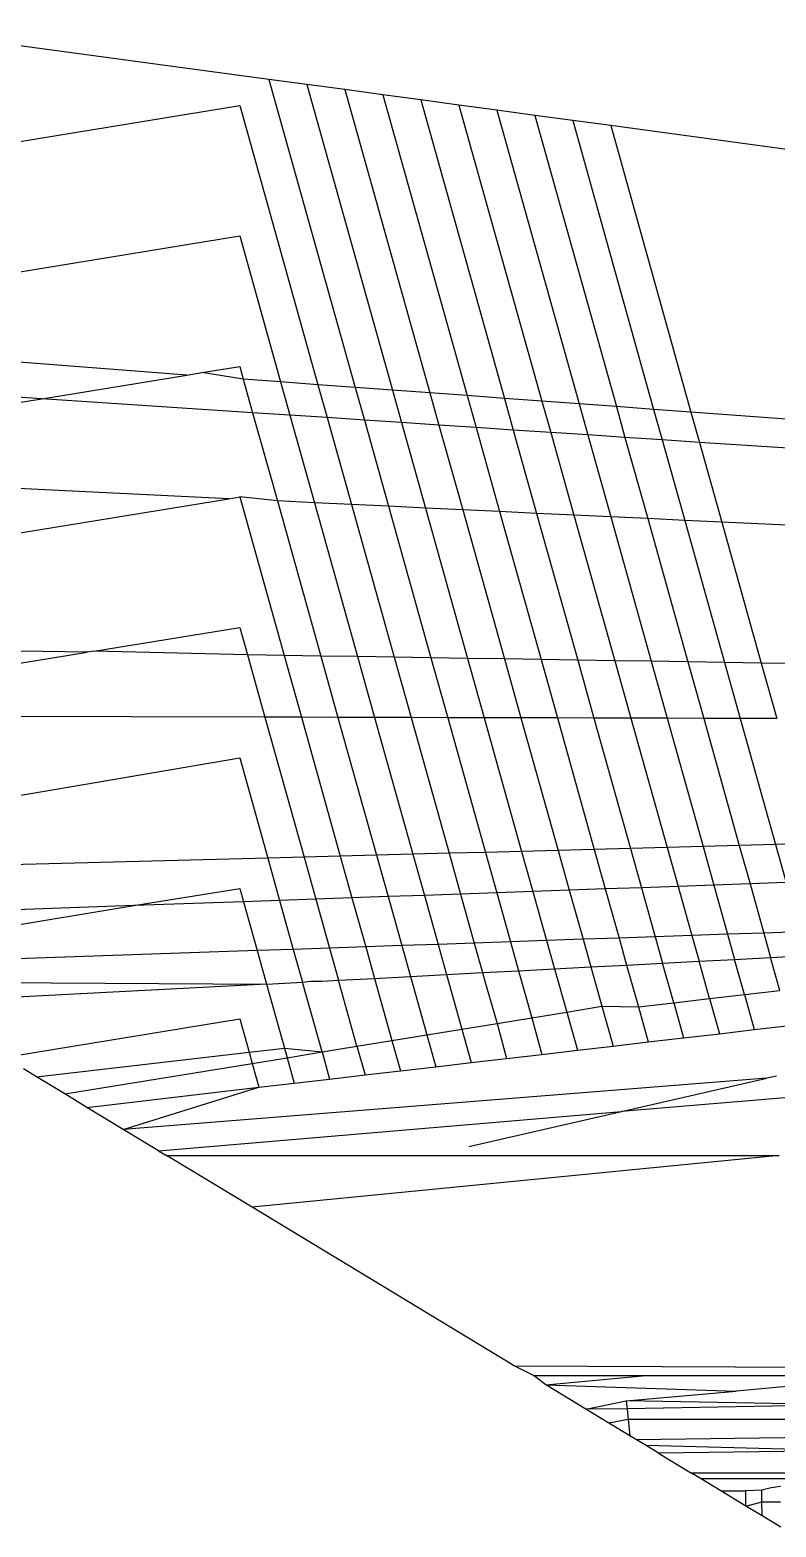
# Model space of a CAD drawing. Extents: x -24961 to 905641, y -154323 to 635957.
# Drawn here: x 396207.46 to 396211.04, y -143377.97 to -143370.78 of the extents above; entities that cross this region are included whole.
import ezdxf

# ---------------------------------------------------------------- set-up
doc = ezdxf.new("R2010")
doc.units = 0
doc.header["$LTSCALE"] = 1000
doc.header["$MEASUREMENT"] = 0

msp = doc.modelspace()

# ---------------------------------------------------------------- linework, layer by layer
for p, q in [((396208.6027, -143371.0163), (396206.8468, -143370.7789)), ((396208.6027, -143371.0163), (396209.0169, -143372.4951)), ((396208.785, -143371.0409), (396208.6027, -143371.0163)), ((396208.785, -143371.0409), (396209.1961, -143372.5083)), ((396208.9674, -143371.0656), (396208.785, -143371.0409)), ((396208.9674, -143371.0656), (396209.3756, -143372.5215)), ((396209.1498, -143371.0903), (396208.9674, -143371.0656)), ((396204.4333, -143371.7993), (396208.4623, -143371.1415)), ((396208.4623, -143371.1415), (396208.8378, -143372.482)), ((396209.1498, -143371.0903), (396209.5543, -143372.5346)), ((396209.3321, -143371.1149), (396209.1498, -143371.0903)), ((396209.3321, -143371.1149), (396209.7335, -143372.5477)), ((396209.5145, -143371.1396), (396209.3321, -143371.1149)), ((396209.5145, -143371.1396), (396209.9134, -143372.561)), ((396209.6969, -143371.1642), (396209.5145, -143371.1396)), ((396209.6969, -143371.1642), (396210.0918, -143372.5741)), ((396209.8792, -143371.1889), (396209.6969, -143371.1642)), ((396209.8792, -143371.1889), (396210.2709, -143372.5872)), ((396210.0616, -143371.2135), (396209.8792, -143371.1889)), ((396210.0616, -143371.2135), (396210.45, -143372.6004)), ((396210.2439, -143371.2382), (396210.0616, -143371.2135)), ((396210.2439, -143371.2382), (396210.6292, -143372.6135)), ((396213.0127, -143371.6126), (396210.2439, -143371.2382)), ((396205.6064, -143372.2342), (396208.4623, -143371.7679)), ((396208.4623, -143371.7679), (396208.6586, -143372.4688)), ((396208.2083, -143372.4358), (396205.6064, -143372.2342)), ((396207.5128, -143372.5493), (396204.7851, -143372.3683)), ((396207.5128, -143372.5493), (396208.2083, -143372.4358)), ((396208.2083, -143372.4358), (396208.2809, -143372.4239)), ((396208.2809, -143372.4239), (396208.4623, -143372.3943)), ((396208.4795, -143372.4557), (396208.2809, -143372.4239)), ((396208.4623, -143372.3943), (396208.4795, -143372.4557)), ((396208.4795, -143372.4557), (396208.5245, -143372.6165)), ((396208.6586, -143372.4688), (396208.4795, -143372.4557)), ((396208.6586, -143372.4688), (396208.7033, -143372.6283)), ((396208.8378, -143372.482), (396208.6586, -143372.4688)), ((396208.8378, -143372.482), (396208.8821, -143372.6402)), ((396209.0169, -143372.4951), (396208.8378, -143372.482)), ((396209.0169, -143372.4951), (396209.0609, -143372.6521)), ((396209.1961, -143372.5083), (396209.0169, -143372.4951)), ((396209.1961, -143372.5083), (396209.2397, -143372.6639)), ((396209.3756, -143372.5215), (396209.1961, -143372.5083)), ((396209.3756, -143372.5215), (396209.4189, -143372.6758)), ((396209.5543, -143372.5346), (396209.3756, -143372.5215)), ((396205.4402, -143372.8877), (396207.5128, -143372.5493)), ((396208.5245, -143372.6165), (396207.5128, -143372.5493)), ((396209.5543, -143372.5346), (396209.5972, -143372.6877)), ((396209.7335, -143372.5477), (396209.5543, -143372.5346)), ((396209.7335, -143372.5477), (396209.776, -143372.6995)), ((396209.9134, -143372.561), (396209.7335, -143372.5477)), ((396209.9134, -143372.561), (396209.9557, -143372.7115)), ((396210.0918, -143372.5741), (396209.9134, -143372.561)), ((396210.0918, -143372.5741), (396210.1336, -143372.7233)), ((396210.2709, -143372.5872), (396210.0918, -143372.5741)), ((396210.2709, -143372.5872), (396210.3123, -143372.7351)), ((396210.45, -143372.6004), (396210.2709, -143372.5872)), ((396208.5245, -143372.6165), (396208.6433, -143373.0403)), ((396208.7033, -143372.6283), (396208.5245, -143372.6165)), ((396208.7033, -143372.6283), (396208.8211, -143373.0488)), ((396208.8821, -143372.6402), (396208.7033, -143372.6283)), ((396208.8821, -143372.6402), (396208.9989, -143373.0573)), ((396209.0609, -143372.6521), (396208.8821, -143372.6402)), ((396209.0609, -143372.6521), (396209.1767, -143373.0657)), ((396209.2397, -143372.6639), (396209.0609, -143372.6521)), ((396209.2397, -143372.6639), (396209.3546, -143373.0742)), ((396209.4189, -143372.6758), (396209.2397, -143372.6639)), ((396210.45, -143372.6004), (396210.4911, -143372.747)), ((396210.6292, -143372.6135), (396210.45, -143372.6004)), ((396210.6292, -143372.6135), (396210.6699, -143372.7589)), ((396213.0127, -143372.7885), (396210.6292, -143372.6135)), ((396209.4189, -143372.6758), (396209.533, -143373.0827)), ((396209.5972, -143372.6877), (396209.4189, -143372.6758)), ((396209.5972, -143372.6877), (396209.7102, -143373.0912)), ((396209.776, -143372.6995), (396209.5972, -143372.6877)), ((396209.776, -143372.6995), (396209.8881, -143373.0996)), ((396209.9557, -143372.7115), (396209.776, -143372.6995)), ((396209.9557, -143372.7115), (396210.067, -143373.1082)), ((396210.1336, -143372.7233), (396209.9557, -143372.7115)), ((396210.1336, -143372.7233), (396210.2437, -143373.1166)), ((396210.3123, -143372.7351), (396210.1336, -143372.7233)), ((396210.3123, -143372.7351), (396210.4216, -143373.1251)), ((396210.4911, -143372.747), (396210.3123, -143372.7351)), ((396210.4911, -143372.747), (396210.5994, -143373.1335)), ((396210.6699, -143372.7589), (396210.4911, -143372.747)), ((396210.6699, -143372.7589), (396210.7772, -143373.142)), ((396213.0127, -143372.9143), (396210.6699, -143372.7589)), ((396208.4101, -143373.0292), (396205.4402, -143372.8877)), ((396208.4101, -143373.0292), (396208.4623, -143373.0207)), ((396208.4623, -143373.0207), (396208.6755, -143373.7817)), ((396208.6433, -143373.0403), (396208.4623, -143373.0207)), ((396204.4333, -143373.6785), (396208.4101, -143373.0292)), ((396208.6433, -143373.0403), (396208.8517, -143373.7845)), ((396208.8211, -143373.0488), (396208.6433, -143373.0403)), ((396208.8211, -143373.0488), (396209.0279, -143373.7873)), ((396208.9989, -143373.0573), (396208.8211, -143373.0488)), ((396208.9989, -143373.0573), (396209.2042, -143373.7901)), ((396209.1767, -143373.0657), (396208.9989, -143373.0573)), ((396209.1767, -143373.0657), (396209.3804, -143373.7929)), ((396209.3546, -143373.0742), (396209.1767, -143373.0657)), ((396209.3546, -143373.0742), (396209.5567, -143373.7957)), ((396209.533, -143373.0827), (396209.3546, -143373.0742)), ((396209.533, -143373.0827), (396209.7337, -143373.7986)), ((396209.7102, -143373.0912), (396209.533, -143373.0827)), ((396209.7102, -143373.0912), (396209.9092, -143373.8014)), ((396209.8881, -143373.0996), (396209.7102, -143373.0912)), ((396209.8881, -143373.0996), (396210.0854, -143373.8042)), ((396210.067, -143373.1082), (396209.8881, -143373.0996)), ((396210.067, -143373.1082), (396210.2632, -143373.807)), ((396210.2437, -143373.1166), (396210.067, -143373.1082)), ((396210.2437, -143373.1166), (396210.4379, -143373.8098)), ((396210.4216, -143373.1251), (396210.2437, -143373.1166)), ((396210.4216, -143373.1251), (396210.6141, -143373.8126)), ((396210.5994, -143373.1335), (396210.4216, -143373.1251)), ((396210.5994, -143373.1335), (396210.7904, -143373.8154)), ((396210.7772, -143373.142), (396210.5994, -143373.1335)), ((396210.7772, -143373.142), (396210.9666, -143373.8182)), ((396213.0127, -143373.2485), (396210.7772, -143373.142)), ((396207.7618, -143373.7615), (396208.4623, -143373.6471)), ((396208.4623, -143373.6471), (396208.4992, -143373.7789)), ((396207.7301, -143373.7667), (396204.4333, -143373.7141)), ((396205.8631, -143374.0715), (396207.7301, -143373.7667)), ((396207.7618, -143373.7615), (396207.7301, -143373.7667)), ((396208.4992, -143373.7789), (396207.7618, -143373.7615)), ((396208.4992, -143373.7789), (396208.5831, -143374.0784)), ((396208.6755, -143373.7817), (396208.4992, -143373.7789)), ((396208.6755, -143373.7817), (396208.7587, -143374.0788)), ((396208.8517, -143373.7845), (396208.6755, -143373.7817)), ((396208.8517, -143373.7845), (396208.9343, -143374.0793)), ((396209.0279, -143373.7873), (396208.8517, -143373.7845)), ((396209.0279, -143373.7873), (396209.1099, -143374.0797)), ((396209.2042, -143373.7901), (396209.0279, -143373.7873)), ((396209.2042, -143373.7901), (396209.2854, -143374.0802)), ((396209.3804, -143373.7929), (396209.2042, -143373.7901)), ((396209.3804, -143373.7929), (396209.461, -143374.0806)), ((396209.5567, -143373.7957), (396209.3804, -143373.7929)), ((396209.5567, -143373.7957), (396209.6366, -143374.0811)), ((396209.7337, -143373.7986), (396209.5567, -143373.7957)), ((396209.7337, -143373.7986), (396209.813, -143374.0815)), ((396209.9092, -143373.8014), (396209.7337, -143373.7986)), ((396209.9092, -143373.8014), (396209.9878, -143374.082)), ((396210.0854, -143373.8042), (396209.9092, -143373.8014)), ((396210.0854, -143373.8042), (396210.1633, -143374.0824)), ((396210.2632, -143373.807), (396210.0854, -143373.8042)), ((396210.2632, -143373.807), (396210.3406, -143374.0829)), ((396210.4379, -143373.8098), (396210.2632, -143373.807)), ((396210.4379, -143373.8098), (396210.5145, -143374.0833)), ((396210.6141, -143373.8126), (396210.4379, -143373.8098)), ((396210.6141, -143373.8126), (396210.6901, -143374.0838)), ((396210.7904, -143373.8154), (396210.6141, -143373.8126)), ((396210.7904, -143373.8154), (396210.8657, -143374.0842)), ((396210.9666, -143373.8182), (396210.7904, -143373.8154)), ((396210.9666, -143373.8182), (396211.0413, -143374.0846)), ((396213.0127, -143373.8508), (396210.9666, -143373.8182)), ((396208.5831, -143374.0784), (396205.8631, -143374.0715)), ((396208.5831, -143374.0784), (396208.7713, -143374.7501)), ((396208.7587, -143374.0788), (396208.5831, -143374.0784)), ((396208.7587, -143374.0788), (396208.9454, -143374.7455)), ((396208.9343, -143374.0793), (396208.7587, -143374.0788)), ((396208.9343, -143374.0793), (396209.1196, -143374.7409)), ((396209.1099, -143374.0797), (396208.9343, -143374.0793)), ((396209.1099, -143374.0797), (396209.2938, -143374.7363)), ((396209.2854, -143374.0802), (396209.1099, -143374.0797)), ((396209.2854, -143374.0802), (396209.4679, -143374.7317)), ((396209.461, -143374.0806), (396209.2854, -143374.0802)), ((396209.461, -143374.0806), (396209.6421, -143374.7271)), ((396209.6366, -143374.0811), (396209.461, -143374.0806)), ((396209.6366, -143374.0811), (396209.8162, -143374.7224)), ((396209.813, -143374.0815), (396209.6366, -143374.0811)), ((396209.813, -143374.0815), (396209.9914, -143374.7178)), ((396209.9878, -143374.082), (396209.813, -143374.0815)), ((396209.9878, -143374.082), (396210.1646, -143374.7132)), ((396210.1633, -143374.0824), (396209.9878, -143374.082)), ((396210.1633, -143374.0824), (396210.3387, -143374.7086)), ((396210.3406, -143374.0829), (396210.1633, -143374.0824)), ((396210.3406, -143374.0829), (396210.5149, -143374.7039)), ((396210.5145, -143374.0833), (396210.3406, -143374.0829)), ((396210.5145, -143374.0833), (396210.6871, -143374.6994)), ((396210.6901, -143374.0838), (396210.5145, -143374.0833)), ((396210.6901, -143374.0838), (396210.8612, -143374.6947)), ((396210.8657, -143374.0842), (396210.6901, -143374.0838)), ((396210.8657, -143374.0842), (396211.0354, -143374.6901)), ((396211.0413, -143374.0846), (396210.8657, -143374.0842)), ((396205.0847, -143374.8478), (396208.4623, -143374.2735)), ((396208.4623, -143374.2735), (396208.5971, -143374.7547)), ((396208.7713, -143374.7501), (396208.5971, -143374.7547)), ((396208.9454, -143374.7455), (396208.7713, -143374.7501)), ((396208.7713, -143374.7501), (396208.8278, -143374.952)), ((396209.1196, -143374.7409), (396208.9454, -143374.7455)), ((396208.9454, -143374.7455), (396209.0016, -143374.9459)), ((396209.2938, -143374.7363), (396209.1196, -143374.7409)), ((396209.1196, -143374.7409), (396209.1753, -143374.9397)), ((396209.4679, -143374.7317), (396209.2938, -143374.7363)), ((396209.2938, -143374.7363), (396209.349, -143374.9336)), ((396209.6421, -143374.7271), (396209.4679, -143374.7317)), ((396209.4679, -143374.7317), (396209.5228, -143374.9274)), ((396209.8162, -143374.7224), (396209.6421, -143374.7271)), ((396209.6421, -143374.7271), (396209.6965, -143374.9213)), ((396209.9914, -143374.7178), (396209.8162, -143374.7224)), ((396209.8162, -143374.7224), (396209.8702, -143374.9151)), ((396210.1646, -143374.7132), (396209.9914, -143374.7178)), ((396209.9914, -143374.7178), (396210.045, -143374.909)), ((396210.3387, -143374.7086), (396210.1646, -143374.7132)), ((396210.1646, -143374.7132), (396210.2177, -143374.9029)), ((396210.5149, -143374.7039), (396210.3387, -143374.7086)), ((396210.3387, -143374.7086), (396210.3914, -143374.8967)), ((396210.6871, -143374.6994), (396210.5149, -143374.7039)), ((396210.5149, -143374.7039), (396210.5673, -143374.8905)), ((396210.8612, -143374.6947), (396210.6871, -143374.6994)), ((396210.6871, -143374.6994), (396210.7389, -143374.8844)), ((396211.0354, -143374.6901), (396210.8612, -143374.6947)), ((396210.8612, -143374.6947), (396210.9126, -143374.8783)), ((396211.2096, -143374.6855), (396211.0354, -143374.6901)), ((396211.0354, -143374.6901), (396211.0864, -143374.8721)), ((396208.5971, -143374.7547), (396205.0847, -143374.8478)), ((396208.5971, -143374.7547), (396208.6541, -143374.9582)), ((396210.3914, -143374.8967), (396210.2177, -143374.9029)), ((396210.5673, -143374.8905), (396210.3914, -143374.8967)), ((396210.3914, -143374.8967), (396210.4575, -143375.1327)), ((396210.7389, -143374.8844), (396210.5673, -143374.8905)), ((396210.5673, -143374.8905), (396210.6335, -143375.1266)), ((396210.9126, -143374.8783), (396210.7389, -143374.8844)), ((396210.7389, -143374.8844), (396210.8051, -143375.1206)), ((396211.0864, -143374.8721), (396210.9126, -143374.8783)), ((396210.9126, -143374.8783), (396210.9788, -143375.1146)), ((396207.9535, -143374.983), (396208.4623, -143374.8999)), ((396208.4803, -143374.9643), (396207.9535, -143374.983)), ((396208.4623, -143374.8999), (396208.4803, -143374.9643)), ((396208.6541, -143374.9582), (396208.4803, -143374.9643)), ((396208.4803, -143374.9643), (396208.546, -143375.1989)), ((396208.8278, -143374.952), (396208.6541, -143374.9582)), ((396208.6541, -143374.9582), (396208.7198, -143375.1928)), ((396209.0016, -143374.9459), (396208.8278, -143374.952)), ((396208.8278, -143374.952), (396208.8936, -143375.1868)), ((396209.1753, -143374.9397), (396209.0016, -143374.9459)), ((396209.0016, -143374.9459), (396209.0674, -143375.1808)), ((396209.349, -143374.9336), (396209.1753, -143374.9397)), ((396209.1753, -143374.9397), (396209.2411, -143375.1748)), ((396209.5228, -143374.9274), (396209.349, -143374.9336)), ((396209.349, -143374.9336), (396209.4149, -143375.1688)), ((396209.6965, -143374.9213), (396209.5228, -143374.9274)), ((396209.5228, -143374.9274), (396209.5887, -143375.1628)), ((396209.8702, -143374.9151), (396209.6965, -143374.9213)), ((396209.6965, -143374.9213), (396209.7624, -143375.1567)), ((396210.045, -143374.909), (396209.8702, -143374.9151)), ((396209.8702, -143374.9151), (396209.9362, -143375.1507)), ((396210.2177, -143374.9029), (396210.045, -143374.909)), ((396210.045, -143374.909), (396210.1111, -143375.1447)), ((396210.2177, -143374.9029), (396210.2838, -143375.1387)), ((396207.9535, -143374.983), (396205.6215, -143375.0655)), ((396206.1548, -143375.2817), (396207.9535, -143374.983)), ((396211.1526, -143375.1086), (396210.9788, -143375.1146)), ((396209.0674, -143375.1808), (396208.8936, -143375.1868)), ((396209.2411, -143375.1748), (396209.0674, -143375.1808)), ((396209.0674, -143375.1808), (396209.1097, -143375.332)), ((396209.4149, -143375.1688), (396209.2411, -143375.1748)), ((396209.2411, -143375.1748), (396209.2826, -143375.3229)), ((396209.5887, -143375.1628), (396209.4149, -143375.1688)), ((396209.4149, -143375.1688), (396209.4555, -143375.3138)), ((396209.7624, -143375.1567), (396209.5887, -143375.1628)), ((396209.5887, -143375.1628), (396209.6284, -143375.3047)), ((396209.9362, -143375.1507), (396209.7624, -143375.1567)), ((396209.7624, -143375.1567), (396209.8013, -143375.2956)), ((396210.1111, -143375.1447), (396209.9362, -143375.1507)), ((396209.9362, -143375.1507), (396209.9743, -143375.2865)), ((396210.2838, -143375.1387), (396210.1111, -143375.1447)), ((396210.1111, -143375.1447), (396210.1483, -143375.2773)), ((396210.4575, -143375.1327), (396210.2838, -143375.1387)), ((396210.2838, -143375.1387), (396210.3201, -143375.2683)), ((396210.6335, -143375.1266), (396210.4575, -143375.1327)), ((396210.4575, -143375.1327), (396210.493, -143375.2592)), ((396210.8051, -143375.1206), (396210.6335, -143375.1266)), ((396210.6335, -143375.1266), (396210.6682, -143375.25)), ((396210.9788, -143375.1146), (396210.8051, -143375.1206)), ((396210.8051, -143375.1206), (396210.8388, -143375.241)), ((396210.9788, -143375.1146), (396211.0117, -143375.2319)), ((396208.546, -143375.1989), (396206.1548, -143375.2817)), ((396208.7198, -143375.1928), (396208.546, -143375.1989)), ((396208.546, -143375.1989), (396208.591, -143375.3593)), ((396208.8936, -143375.1868), (396208.7198, -143375.1928)), ((396208.7198, -143375.1928), (396208.7639, -143375.3502)), ((396208.8936, -143375.1868), (396208.9368, -143375.3411)), ((396210.493, -143375.2592), (396210.6682, -143375.25)), ((396210.6682, -143375.25), (396210.8388, -143375.241)), ((396210.7186, -143375.4295), (396210.6682, -143375.25)), ((396210.8388, -143375.241), (396211.0117, -143375.2319)), ((396210.8861, -143375.41), (396210.8388, -143375.241)), ((396211.0117, -143375.2319), (396211.1846, -143375.2228)), ((396211.0561, -143375.3903), (396211.0117, -143375.2319)), ((396209.1097, -143375.332), (396209.2826, -143375.3229)), ((396209.2826, -143375.3229), (396209.4555, -143375.3138)), ((396209.2826, -143375.3229), (396209.3611, -143375.6032)), ((396209.4555, -143375.3138), (396209.6284, -143375.3047)), ((396209.4555, -143375.3138), (396209.5289, -143375.5759)), ((396209.6284, -143375.3047), (396209.8013, -143375.2956)), ((396209.6284, -143375.3047), (396209.6398, -143375.3453)), ((396209.8013, -143375.2956), (396209.9743, -143375.2865)), ((396209.8013, -143375.2956), (396209.8645, -143375.5211)), ((396209.9743, -143375.2865), (396210.1483, -143375.2773)), ((396209.9743, -143375.2865), (396210.0323, -143375.4937)), ((396210.1483, -143375.2773), (396210.3201, -143375.2683)), ((396210.1483, -143375.2773), (396210.2013, -143375.4661)), ((396210.3201, -143375.2683), (396210.493, -143375.2592)), ((396210.3201, -143375.2683), (396210.3764, -143375.4693)), ((396210.5463, -143375.4495), (396210.493, -143375.2592)), ((396206.3117, -143375.3453), (396208.591, -143375.3593)), ((396208.591, -143375.3593), (396206.6044, -143375.4639)), ((396208.591, -143375.3593), (396208.7639, -143375.3502)), ((396208.591, -143375.3593), (396208.6771, -143375.6669)), ((396208.7639, -143375.3502), (396208.8022, -143375.3453)), ((396208.8578, -143375.6854), (396208.7639, -143375.3502)), ((396208.8022, -143375.3453), (396208.8583, -143375.3453)), ((396208.8583, -143375.3453), (396208.9368, -143375.3411)), ((396208.9368, -143375.3411), (396209.1097, -143375.332)), ((396209.0256, -143375.658), (396208.9368, -143375.3411)), ((396209.1097, -143375.332), (396209.1934, -143375.6306)), ((396209.6398, -143375.3453), (396209.6992, -143375.5481)), ((396210.8861, -143375.41), (396211.0561, -143375.3903)), ((396210.0323, -143375.4937), (396210.2013, -143375.4661)), ((396210.2013, -143375.4661), (396210.2548, -143375.6572)), ((396210.2013, -143375.4661), (396210.3764, -143375.4693)), ((396210.3764, -143375.4693), (396210.5463, -143375.4495)), ((396210.3764, -143375.4693), (396210.4235, -143375.6375)), ((396210.5463, -143375.4495), (396210.7186, -143375.4295)), ((396210.5463, -143375.4495), (396210.5934, -143375.6177)), ((396210.7186, -143375.4295), (396210.8861, -143375.41)), ((396210.7186, -143375.4295), (396210.7657, -143375.5976)), ((396210.8861, -143375.41), (396210.9332, -143375.5781)), ((396207.235, -143375.7267), (396208.4623, -143375.5263)), ((396208.4623, -143375.5263), (396208.5072, -143375.6867)), ((396209.6992, -143375.5481), (396209.8645, -143375.5211)), ((396209.8645, -143375.5211), (396210.0323, -143375.4937)), ((396209.8645, -143375.5211), (396209.9137, -143375.6969)), ((396210.0323, -143375.4937), (396210.0837, -143375.6771)), ((396209.1934, -143375.6306), (396209.3611, -143375.6032)), ((396209.3611, -143375.6032), (396209.5289, -143375.5759)), ((396209.3611, -143375.6032), (396209.404, -143375.7563)), ((396209.5289, -143375.5759), (396209.6992, -143375.5481)), ((396209.5289, -143375.5759), (396209.5739, -143375.7365)), ((396209.6992, -143375.5481), (396209.7438, -143375.7167)), ((396210.5934, -143375.6177), (396210.7657, -143375.5976)), ((396210.7657, -143375.5976), (396210.9332, -143375.5781)), ((396210.9332, -143375.5781), (396211.1031, -143375.5583)), ((396207.487, -143375.8053), (396208.5072, -143375.6867)), ((396208.5072, -143375.6867), (396208.6771, -143375.6669)), ((396208.5072, -143375.6867), (396208.5222, -143375.7402)), ((396208.6771, -143375.6669), (396208.69, -143375.7128)), ((396208.6771, -143375.6669), (396208.8578, -143375.6854)), ((396208.69, -143375.7128), (396208.8578, -143375.6854)), ((396208.8578, -143375.6854), (396209.0256, -143375.658)), ((396208.8578, -143375.6854), (396208.8943, -143375.8157)), ((396209.0256, -143375.658), (396209.1934, -143375.6306)), ((396209.0256, -143375.658), (396209.0642, -143375.7959)), ((396209.1934, -143375.6306), (396209.2341, -143375.7761)), ((396209.9137, -143375.6969), (396210.0837, -143375.6771)), ((396210.0837, -143375.6771), (396210.2548, -143375.6572)), ((396210.2548, -143375.6572), (396210.4235, -143375.6375)), ((396210.4235, -143375.6375), (396210.5934, -143375.6177)), ((396207.6223, -143375.8872), (396208.5222, -143375.7402)), ((396208.5222, -143375.7402), (396208.69, -143375.7128)), ((396208.5222, -143375.7402), (396208.5544, -143375.8552)), ((396208.69, -143375.7128), (396208.7244, -143375.8354)), ((396209.2341, -143375.7761), (396209.404, -143375.7563)), ((396209.404, -143375.7563), (396209.5739, -143375.7365)), ((396209.5739, -143375.7365), (396209.7438, -143375.7167)), ((396209.7438, -143375.7167), (396209.9137, -143375.6969)), ((396207.487, -143375.8053), (396207.4236, -143375.767)), ((396207.6223, -143375.8872), (396207.487, -143375.8053)), ((396210.9941, -143375.8119), (396207.903, -143376.0569)), ((396208.7244, -143375.8354), (396208.8943, -143375.8157)), ((396208.8943, -143375.8157), (396209.0642, -143375.7959)), ((396209.0642, -143375.7959), (396209.2341, -143375.7761)), ((396212.7028, -143375.7687), (396210.2963, -143375.9717)), ((396210.2963, -143375.9717), (396210.9941, -143375.8119)), ((396211.04, -143375.8014), (396210.9941, -143375.8119)), ((396207.7286, -143375.9515), (396207.6223, -143375.8872)), ((396207.7286, -143375.9515), (396208.5544, -143375.8552)), ((396207.903, -143376.0569), (396208.5544, -143375.8552)), ((396208.5544, -143375.8552), (396208.7244, -143375.8354)), ((396207.903, -143376.0569), (396207.7286, -143375.9515)), ((396208.0722, -143376.1593), (396210.2963, -143375.9717)), ((396209.5632, -143376.1395), (396210.2963, -143375.9717)), ((396208.0722, -143376.1593), (396207.903, -143376.0569)), ((396208.0722, -143376.1593), (396208.1106, -143376.1825)), ((396208.1106, -143376.1825), (396211.052, -143376.1825)), ((396208.5215, -143376.4311), (396208.1106, -143376.1825)), ((396211.052, -143376.1825), (396208.5215, -143376.4311)), ((396209.7803, -143377.1924), (396208.5215, -143376.4311)), ((396209.7803, -143377.1924), (396212.815, -143377.2042)), ((396209.8726, -143377.2389), (396209.7803, -143377.1924)), ((396209.8726, -143377.2389), (396210.4147, -143377.2389)), ((396209.9315, -143377.2838), (396209.8726, -143377.2389)), ((396209.9315, -143377.2838), (396210.4147, -143377.2389)), ((396210.4147, -143377.2389), (396211.3212, -143377.2389)), ((396209.9315, -143377.2838), (396210.8459, -143377.3134)), ((396210.1249, -143377.4008), (396209.9315, -143377.2838)), ((396210.3184, -143377.3609), (396210.8459, -143377.3134)), ((396211.3269, -143377.2701), (396210.8459, -143377.3134)), ((396210.1249, -143377.4008), (396210.3184, -143377.3609)), ((396210.3223, -143377.3989), (396210.1249, -143377.4008)), ((396210.2347, -143377.4672), (396210.1249, -143377.4008)), ((396210.3184, -143377.3609), (396210.3223, -143377.3989)), ((396211.3466, -143377.379), (396210.3184, -143377.3609)), ((396211.3466, -143377.379), (396210.3223, -143377.3989)), ((396210.3223, -143377.3989), (396210.3274, -143377.4499)), ((396210.3274, -143377.4499), (396210.2347, -143377.4672)), ((396210.3353, -143377.5281), (396210.2347, -143377.4672)), ((396210.3274, -143377.4499), (396210.3353, -143377.5281)), ((396211.3595, -143377.4499), (396210.3274, -143377.4499)), ((396210.3678, -143377.5478), (396210.3353, -143377.5281)), ((396211.3747, -143377.5337), (396210.3678, -143377.5478)), ((396210.4135, -143377.5754), (396210.3678, -143377.5478)), ((396211.3866, -143377.5995), (396210.4135, -143377.5754)), ((396210.4733, -143377.6116), (396210.4135, -143377.5754)), ((396211.3866, -143377.5995), (396210.4733, -143377.6116)), ((396210.4733, -143377.6116), (396210.6314, -143377.7072)), ((396211.288, -143377.7072), (396210.6314, -143377.7072)), ((396210.6773, -143377.735), (396210.6314, -143377.7072)), ((396211.1798, -143377.735), (396210.6773, -143377.735)), ((396210.7731, -143377.7929), (396210.6773, -143377.735)), ((396211.0587, -143377.7718), (396211.014, -143377.7775)), ((396210.7731, -143377.7929), (396210.8929, -143377.7931)), ((396210.8932, -143377.8655), (396210.7731, -143377.7929)), ((396210.9694, -143377.789), (396210.8929, -143377.7931)), ((396210.8932, -143377.8655), (396210.8929, -143377.7931)), ((396211.014, -143377.7775), (396210.9694, -143377.789)), ((396210.97, -143377.8454), (396210.9694, -143377.789)), ((396210.8932, -143377.8655), (396210.97, -143377.8454)), ((396210.9707, -143377.9124), (396210.8932, -143377.8655)), ((396210.9707, -143377.9124), (396210.97, -143377.8454)), ((396210.97, -143377.8454), (396211.0591, -143377.8454)), ((396211.0598, -143377.9663), (396210.9707, -143377.9124))]:
    msp.add_line(p, q)

doc.saveas('drawing.dxf')
